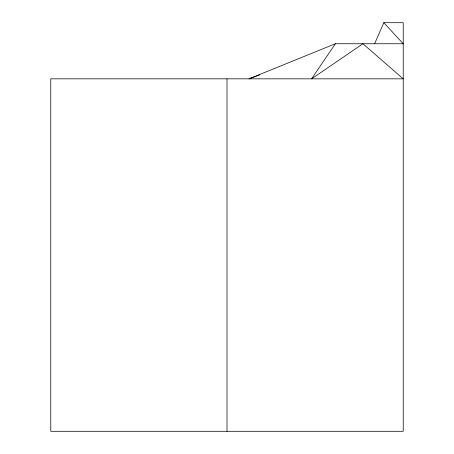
<?xml version="1.0" encoding="UTF-8"?>
<svg xmlns="http://www.w3.org/2000/svg" width="454" height="454" viewBox="0 0 454 454"><rect width="100%" height="100%" fill="white"/><g stroke="black" fill="none" stroke-linecap="round" stroke-linejoin="round"><path stroke-width="0.68" d="M374.601 43.749L383.806 22.7L403.231 22.7L403.231 431.3L50.769 431.3L50.769 78.837L403.231 78.837L362.905 43.749L311.58 78.837L335.364 43.749L403.231 43.749L383.806 22.7M335.364 43.749L248.985 78.837L259.586 74.91M227 78.837L227 431.3"/></g></svg>
